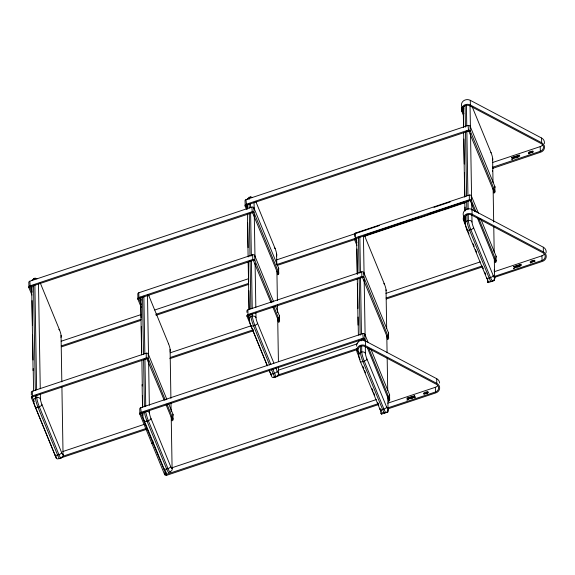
<?xml version="1.0" encoding="UTF-8"?>
<svg xmlns="http://www.w3.org/2000/svg" width="575" height="575" viewBox="0 0 575 575"><rect width="100%" height="100%" fill="white"/><g stroke="black" fill="none" stroke-linecap="round" stroke-linejoin="round"><path stroke-width="0.86" d="M412.958 396.606L406.877 400.15C408.142 397.26 414.589 399.575 414.561 395.715L406.841 398.288L412.958 396.606L413.324 397.505L411.039 398.691M380.851 410.363L380.902 413.181L381.477 414.158L387.852 411.995L388.233 408.768L435.821 392.883A5.872 5.276 -1 0 0 439.638 388.405A5.872 5.276 -1 0 0 436.784 383.396L436.705 378.702L365.434 341.011A5.872 5.276 -1 0 0 359.267 341.133A5.872 5.276 -1 0 0 356.608 346.143M487.442 278.875L487.492 281.685L488.067 282.663L494.442 280.499L494.823 277.272L542.412 261.388A5.872 5.276 -1 0 0 546.228 256.91A5.872 5.276 -1 0 0 543.375 251.9L543.296 247.207L472.025 209.516A5.872 5.276 -1 0 0 465.276 210.026A5.872 5.276 -1 0 0 463.522 215.905L463.601 220.599L467.353 229.727M414.431 396.872L414.798 397.771M492.48 167.311L540.299 151.297A4.801 4.312 -1 0 0 543.425 147.631A4.801 4.312 -1 0 0 541.089 143.534L469.825 105.843A4.801 4.312 -1 0 0 464.305 106.26A4.801 4.312 -1 0 0 462.868 111.068L463.888 113.562M494.22 276.503L542.038 260.489A4.801 4.312 -1 0 0 545.165 256.824A4.801 4.312 -1 0 0 542.829 252.727L471.565 215.036A4.801 4.312 -1 0 0 466.037 215.452A4.801 4.312 -1 0 0 464.607 220.261L465.628 222.755M246.495 209.379L245.166 206.13L245.087 201.444A1.603 1.438 -1 0 1 246.035 199.59L468.107 125.472A1.603 1.438 -1 0 1 470.163 126.32L494.859 186.537L494.938 191.223A1.603 1.438 -1 0 1 493.99 193.071L493.939 191.561L468.762 131.028L246.481 205.182L246.165 205.8L247.502 209.041M31.92 295.047L28.93 287.744L28.851 283.051A1.603 1.438 -1 0 1 29.799 281.204L251.872 207.079A1.603 1.438 -1 0 1 253.927 207.927L278.623 268.144L278.702 272.83A1.603 1.438 -1 0 1 277.754 274.685L277.689 272.385M387.255 336.957L387.284 338.524L387.6 337.906L362.423 277.38L248.342 315.416L248.026 316.034L249.715 320.16M370.954 349.277L389.562 394.644L389.642 399.338A1.603 1.438 -1 0 1 388.693 401.185L388.628 398.885M517.809 155.918L511.728 159.462C512.957 156.594 519.469 158.88 519.412 155.027L511.692 157.607L517.809 155.918L518.176 156.817L515.89 158.003M519.548 265.111L513.468 268.654C514.704 265.779 521.202 268.072 521.144 264.22L513.432 266.8L519.548 265.111L519.915 266.009L517.629 267.195M463.565 115.553L461.869 111.406L461.79 106.713A5.872 5.276 -1 0 1 463.536 100.833A5.872 5.276 -1 0 1 470.285 100.323L541.557 138.014L541.636 142.708A5.872 5.276 -1 0 1 544.489 147.718A5.872 5.276 -1 0 1 540.673 152.195L492.753 168.353L492.509 167.749M492.466 171.429L492.495 170.416M252.526 197.462A2.846 2.559 -1 0 0 250.348 197.39L249.011 197.836A2.846 2.559 -1 0 0 247.415 199.173M31.841 280.557A2.846 2.559 -1 0 1 33.443 279.22L34.78 278.774A2.846 2.559 -1 0 1 36.958 278.846M253.927 207.927L254.006 212.613L278.702 272.83L277.703 273.168L252.526 212.642L30.245 286.788L29.929 287.407L31.927 292.272M492.509 162.524L540.22 146.611A4.801 4.312 -1 0 0 542.376 145.18M533.312 152.059A1.071 0.446 -22.3 0 0 532.443 152.116L531.422 152.375A1.782 0.74 -22.3 0 1 528.964 153.309A1.782 0.74 -22.3 0 1 528.942 152.152A1.782 0.74 -22.3 0 1 531.408 151.441L532.076 151.218A1.071 0.446 -22.3 0 1 533.082 151.354A1.071 0.446 -22.3 0 1 532.091 152.152L532.335 152.756M517.464 156.702L519.778 155.933M141.313 307.567L137.928 299.316L137.849 294.63A1.603 1.438 -1 0 1 138.798 292.776L252.677 254.768A1.603 1.438 -1 0 1 254.732 255.616L273.678 301.81M137.928 299.316A1.603 1.438 -1 0 1 138.877 297.469L252.756 259.462A1.603 1.438 -1 0 1 254.811 260.31L272.061 302.378M354.488 236.476L354.459 234.909A1.603 1.438 -1 0 1 355.408 233.062L469.286 195.054A1.603 1.438 -1 0 1 471.342 195.895L478.443 213.217M276.575 259.9L379.529 225.537M433.981 207.367L450.153 201.969M356.902 245.374L354.538 239.603A1.603 1.438 -1 0 1 355.487 237.748L469.365 199.741A1.603 1.438 -1 0 1 471.421 200.589L476.158 212.139M276.654 264.593L354.085 238.747M365.147 235.06L418.751 217.163M428.957 213.756L463.845 202.112M277.021 265.492L355.3 239.365M364.665 236.239L465.06 202.731M61.187 341.227L141.17 314.532M154.783 309.99L248.378 278.746M61.266 345.92L141.249 319.226M155.71 314.396L248.458 283.439M61.633 346.818L140.767 320.404M156.077 315.294L248.824 284.338M246.955 312.455L246.948 311.679A1.603 1.438 -1 0 1 247.897 309.824L361.768 271.817A1.603 1.438 -1 0 1 363.824 272.665L388.52 332.882L388.599 337.575A1.603 1.438 -1 0 1 387.651 339.423L387.636 338.639M267.325 365.858L247.027 316.365A1.603 1.438 -1 0 1 247.976 314.518L361.848 276.51A1.603 1.438 -1 0 1 363.903 277.358L388.599 337.575M31.373 393.063A1.603 1.438 -1 0 1 32.322 391.216L146.201 353.201A1.603 1.438 -1 0 1 148.257 354.049L166.865 399.417M146.589 429.317L58.204 458.814A1.603 1.438 -1 0 1 56.149 457.973L31.452 397.756A1.603 1.438 -1 0 1 32.401 395.902L146.28 357.894A1.603 1.438 -1 0 1 148.336 358.743L165.248 399.984M170.186 352.806L250.916 325.86M170.265 357.499L253.546 329.698M169.783 358.678L253.065 330.884M385.94 293.372L480.269 261.884M386.019 298.066L482.051 266.009M386.386 298.964L482.418 266.908M494.248 271.716L541.959 255.803A4.801 4.312 -1 0 0 544.115 254.373M533.147 260.633L533.808 260.41A1.071 0.446 -22.3 0 1 534.822 260.54A1.071 0.446 -22.3 0 1 533.83 261.345L533.162 261.567A1.782 0.74 -22.3 0 1 530.703 262.502A1.782 0.74 -22.3 0 1 530.682 261.345A1.782 0.74 -22.3 0 1 533.147 260.633L533.514 261.532L534.182 261.309A1.071 0.446 -22.3 0 1 535.052 261.251M519.203 265.894L521.518 265.118M487.492 281.685L489.332 281.232M378.487 404.592L166.621 475.309A1.603 1.438 -1 0 1 164.565 474.461L139.869 414.244L139.79 409.551A1.603 1.438 -1 0 1 140.738 407.704L362.811 333.579A1.603 1.438 -1 0 1 364.866 334.427L368.252 342.678M165.348 470.796A4.269 0.618 71.5 0 1 163.968 468.675L144.303 420.742A4.269 0.618 71.5 0 1 142.801 415.265A2.846 2.559 -1 0 1 144.49 411.98L145.827 411.535A2.846 2.559 -1 0 1 149.478 413.037A4.269 0.618 71.5 0 0 150.988 418.507L170.646 466.447A4.269 0.618 71.5 0 0 172.09 468.165A2.846 2.559 -1 0 1 170.401 471.45M364.622 341.104L363.838 339.293L363.263 339.171L141.184 413.296L140.868 413.907L166.046 474.44L378.113 403.693M278.429 370.142L357.463 343.757M277.66 375.116L356.687 348.738M269.352 370.81L271.723 376.582A1.603 1.438 -1 0 0 273.779 377.43L357.061 349.636M62.855 451.526L144.44 424.293M62.086 456.5L146.215 428.418M151.85 443.454L152.849 443.117L152.806 440.773M172.126 467.727L376.338 399.567M387.787 403.176L435.368 387.291A4.801 4.312 -1 0 0 437.525 385.868M428.238 392.696A1.071 0.446 -22.3 0 0 427.592 392.804L426.571 393.063A1.782 0.74 -22.3 0 1 424.113 393.99A1.782 0.74 -22.3 0 1 424.091 392.833A1.782 0.74 -22.3 0 1 426.557 392.121L427.225 391.898A1.071 0.446 -22.3 0 1 428.231 392.035A1.071 0.446 -22.3 0 1 427.239 392.84L427.362 393.142M412.613 397.39L414.927 396.613L414.561 395.715M359.037 354.243L358.017 351.756A4.801 4.312 -1 0 1 359.447 346.948A4.801 4.312 -1 0 1 364.974 346.531L436.238 384.222A4.801 4.312 -1 0 1 438.574 388.319A4.801 4.312 -1 0 1 435.448 391.985L387.866 407.869L388.233 408.768M380.93 413.231L383.489 412.476M494.263 269.646L494.378 271.688M461.869 111.406A5.872 5.276 -1 0 1 463.615 105.527A5.872 5.276 -1 0 1 470.364 105.017L541.636 142.708M463.601 220.599A5.872 5.276 -1 0 1 465.355 214.719A5.872 5.276 -1 0 1 472.104 214.209L543.375 251.9M360.079 359.562L357.018 352.087A5.872 5.276 -1 0 1 358.764 346.207A5.872 5.276 -1 0 1 365.513 345.704L436.784 383.396M474.813 211.643L470.415 200.919L469.732 200.639L355.853 238.647L355.537 239.265L356.895 242.564M271.062 302.709L253.331 260.331L139.251 298.368L138.934 298.986L141.299 304.757M164.249 400.322L146.855 358.764L32.775 396.8L32.452 397.418L34.148 401.544M532.076 151.218L532.443 152.116M531.408 151.441L531.774 152.339A1.782 0.74 -22.3 0 0 529.805 152.742A1.782 0.74 -22.3 0 0 528.792 153.906M511.692 157.607L512.066 158.506M472.104 106.533L491.107 152.871A4.269 0.618 71.5 0 1 492.617 158.341L493.019 182.447M533.808 260.41L534.182 261.309M492.717 167.181L493.084 168.08M463.127 107.209L463.809 108.869M468.56 131.057L468.107 125.472M480.815 218.996L496.038 256.112L496.117 260.806A1.603 1.438 -1 0 1 495.168 262.653M478.86 218.737L496.117 260.806M477.185 217.422L495.111 261.136L494.795 261.754L494.773 260.195M494.457 276.374L494.823 277.272M494.184 276.791L494.493 277.538M471.895 215.158L472.01 222.051A4.269 0.618 71.5 0 0 473.52 227.52L493.177 275.454A4.269 0.618 71.5 0 0 494.615 277.172A2.846 2.559 -1 0 1 494.529 279.127M494.234 279.608L494.536 280.356M493.839 279.723L494.205 280.622M464.866 216.401L465.549 218.062M468.028 231.387L469.049 233.881M473.139 243.843L474.159 246.337M475.525 249.658L476.546 252.145M482.332 266.261L483.352 268.755M484.718 272.076L485.738 274.562M465.204 216.531L465.333 224.279A4.269 0.618 71.5 0 0 466.835 229.748L486.493 277.682A4.269 0.618 71.5 0 0 487.88 279.809L487.859 282.584M487.83 281.728L488.197 282.627M364.406 235.412A4.269 0.618 71.5 0 1 364.859 236.426L384.517 284.359A4.269 0.618 71.5 0 1 386.026 289.836A2.846 2.559 -1 0 1 386.199 290.821M427.225 391.898L427.592 392.804M426.557 392.121L426.923 393.027A1.782 0.74 -22.3 0 0 425.371 393.235A1.782 0.74 -22.3 0 0 424.048 394.155M426.571 393.063L426.815 393.659M414.561 396.132L414.942 397.232M414.568 396.405L414.913 397.505M414.518 396.7L414.863 397.656M414.395 396.923L414.762 397.821M365.959 341.593L364.945 339.121L364.866 334.427M368.668 348.191L389.642 399.338L388.643 399.668L367.332 347.702M363.263 339.171L362.811 333.579M365.305 346.653L365.42 353.546A4.269 0.618 71.5 0 0 366.929 359.016L386.587 406.949A4.269 0.618 71.5 0 0 388.024 408.667A2.846 2.559 -1 0 1 387.938 410.622M387.945 411.851L387.579 410.952L387.615 412.117M362.803 366.203L363.824 368.697M364.507 370.357L365.527 372.844M371.996 388.621L373.017 391.115M373.7 392.775L374.72 395.262M377.789 402.737L378.81 405.231M380.168 408.552L380.851 410.212M358.671 351.469L358.743 355.774A4.269 0.618 71.5 0 0 360.245 361.244L379.91 409.177A4.269 0.618 71.5 0 0 381.347 410.895M381.239 413.224L381.606 414.122M255.774 201.415L275.109 248.551A4.269 0.618 71.5 0 1 276.611 254.021L276.783 264.356M252.317 212.671L251.872 207.079M246.481 205.182L246.035 199.59M275.368 305.936L279.428 315.833L279.507 320.527A1.603 1.438 -1 0 1 278.559 322.374M273.757 306.497L279.507 320.527M272.751 306.834L278.508 320.857L278.192 321.475L278.149 319.132M255.918 312.563L256.012 317.731A4.269 0.618 71.5 0 0 257.514 323.2L273.894 363.148M275.863 367.942L277.172 371.134A4.269 0.618 71.5 0 0 278.616 372.852A2.846 2.559 -1 0 1 277.876 375.619M270.918 364.493L254.862 325.342A7.116 1.035 71.5 0 1 252.353 316.228L252.31 313.641M272.557 368.489L274.527 373.276A7.116 1.035 71.5 0 0 276.927 376.143M269.582 364.938L253.525 325.788A7.116 1.035 71.5 0 1 251.016 316.674L250.973 314.087M271.551 369.732L273.19 373.721A7.116 1.035 71.5 0 0 275.562 377.042M256.012 317.731A2.846 2.559 -1 0 0 252.353 316.228L251.016 316.674A2.846 2.559 -1 0 0 249.327 319.959A4.269 0.618 71.5 0 0 250.837 325.428L267.217 365.377M269.186 370.171L270.494 373.362A4.269 0.618 71.5 0 0 271.673 375.504M148.465 294.903A4.269 0.618 71.5 0 1 148.918 295.924L168.576 343.857A4.269 0.618 71.5 0 1 170.085 349.327L170.912 398.41M140.207 297.591L141.22 300.064M168.554 403.542L172.953 414.266L173.032 418.959A1.603 1.438 -1 0 1 172.083 420.807M166.944 404.11L173.032 418.959M165.938 404.448L172.033 419.29L171.709 419.908L171.688 418.348M142.118 412.462L142.787 414.086M40.207 282.799L59.534 329.935A4.269 0.618 71.5 0 1 61.043 335.405L61.827 381.908M31.179 285.962L31.848 287.586M40.351 393.947L40.437 399.115A4.269 0.618 71.5 0 0 41.946 404.592L61.604 452.525A4.269 0.618 71.5 0 0 63.042 454.243A2.846 2.559 -1 0 1 62.301 457.003M35.406 395.471L35.449 398.058A2.846 2.559 -1 0 0 33.76 401.343A4.269 0.618 71.5 0 0 35.262 406.82L54.927 454.753A4.269 0.618 71.5 0 0 56.307 456.873M540.22 146.611L540.299 151.297M541.959 255.803L542.038 260.489M493.925 190.778L493.939 191.561L494.938 191.223L470.242 131.007L470.163 126.32M495.104 260.36L495.111 261.136M493.594 190.612L493.623 192.172M493.12 188.478L493.688 222.065M493.76 226.37L494.198 252.202M494.299 258.232L494.615 277.172M470.285 100.323L470.364 105.017M472.025 209.516L472.104 214.209M470.048 105.8L470.429 128.189M470.515 133.357L471.601 197.937M471.694 203.104L471.809 209.997M471.342 195.895L471.421 200.589M469.229 130.561L469.243 131.344L470.242 131.007A1.603 1.438 -1 0 0 468.187 130.158L246.114 204.283A1.603 1.438 -1 0 0 245.166 206.13L246.165 205.8L246.158 205.016M470.4 200.143L470.415 200.919M469.286 195.054L469.365 199.741M466.411 105.153L466.756 125.824M466.842 130.992L467.935 195.572M468.021 200.74L468.165 209.35M468.251 214.518L468.359 220.548A7.116 1.035 71.5 0 0 470.868 229.662L490.525 277.596A7.116 1.035 71.5 0 0 492.904 280.916M465.074 105.599L465.434 127.125M465.513 131.438L466.598 196.018M466.684 201.185L466.828 209.796M466.922 214.964L467.022 220.994A7.116 1.035 71.5 0 0 469.531 230.108L489.188 278.041A7.116 1.035 71.5 0 0 491.567 281.362M463.357 107.166L463.687 126.974M463.896 139.028L464.312 164.004M464.463 172.615L464.866 196.722M465.038 207.057L465.096 210.5M463.198 107.079L463.536 127.176M463.622 132.423L464.715 197.081M464.801 202.321L464.952 211.061M465.038 216.301L465.161 223.294M462.817 107.942L462.868 111.068M464.55 217.134L464.607 220.261M435.368 387.291L435.448 391.985M387.572 336.346L387.6 337.906M388.678 400.401L388.693 401.185M388.298 398.719L388.326 400.286M386.026 289.836L386.68 328.584M386.795 335.469L387.083 352.698M387.169 357.858L387.723 390.583M387.809 395.751L388.024 408.667M365.434 341.011L365.513 345.704M363.429 235.57L364.083 274.318M364.169 279.486L365.132 336.325M363.824 272.665L363.903 277.358M362.89 276.906L362.904 277.689M363.932 338.668L363.946 339.451L364.945 339.121A1.603 1.438 -1 0 0 362.89 338.272L140.817 412.39A1.603 1.438 -1 0 0 139.869 414.244L140.868 413.907L140.853 413.13M362.207 276.625L362.221 277.409M361.768 271.817L361.848 276.51M359.821 236.648L360.432 272.816M360.503 277.121L361.459 333.953M361.546 339.121L361.574 340.846M361.661 346.013L361.768 352.037A7.116 1.035 71.5 0 0 364.277 361.158L383.935 409.091A7.116 1.035 71.5 0 0 386.342 411.959M358.484 237.094L359.095 273.262M359.181 278.429L360.137 335.261M360.317 345.597L360.432 352.482A7.116 1.035 71.5 0 0 362.94 361.603L382.598 409.537A7.116 1.035 71.5 0 0 385.006 412.404M356.938 248.997L357.363 273.966M357.521 283.439L357.945 308.408M358.088 317.019L358.39 335.103M358.477 340.271L358.505 341.996M356.608 238.575L357.212 274.397M357.283 278.767L358.067 325.076M357.966 348.63L358.017 351.756M355.522 238.481L355.537 239.265M355.408 233.062L355.487 237.748M354.523 238.819L354.538 239.603M277.739 273.901L277.754 274.685M278.48 319.298L278.508 320.857M277.358 272.219L277.387 273.786M276.906 271.242L277.394 300.524M277.466 304.829L277.603 312.577M277.689 317.745L278.429 361.661M278.516 366.828L278.616 372.852M273.765 376.647L273.779 377.43M254.064 202.342L254.179 209.228M254.265 214.396L254.977 256.594M255.092 263.479L255.832 307.395M254.732 255.616L254.811 260.31M252.993 212.168L253.007 212.951L254.006 212.613A1.603 1.438 -1 0 0 251.951 211.772L29.878 285.89A1.603 1.438 -1 0 0 28.93 287.744L29.929 287.407L29.914 286.623M253.798 259.857L253.805 260.64M252.677 254.768L252.756 259.462M250.448 203.421L250.528 207.726M250.614 212.894L251.34 255.947M251.426 261.115L252.224 308.473M249.04 199.561L249.011 197.836A7.116 1.035 71.5 0 1 249.852 197.584M249.119 203.866L249.191 208.172M249.277 213.339L250.003 256.393M250.075 260.698L250.887 308.919M247.387 204.571L247.444 208.013M247.688 222.654L248.112 247.624M248.357 262.265L248.688 282.073M248.838 290.684L249.155 309.63M247.243 205.383L247.3 208.876M247.387 214.123L248.112 256.939M248.199 262.178L248.997 309.364M249.083 314.604L249.155 318.974M248.328 314.633L248.342 315.416M247.897 309.824L247.976 314.518M248.012 315.251L248.026 316.034M247.013 315.589L247.027 316.365M172.018 418.514L172.033 419.29M170.983 402.716L171.127 411.326M171.213 416.494L172.09 468.165M166.606 474.526L166.621 475.309L166.211 472.061M165.514 470.997L165.564 474.123L164.565 474.461L164.536 472.894M147.487 295.068L148.508 355.343M148.594 360.511L149.349 405.289M149.435 410.457L149.478 413.037M148.257 354.049L148.336 358.743M147.322 358.297L147.329 359.073M146.201 353.201L146.28 357.894M143.879 296.147L144.85 353.841M144.936 359.008L145.741 406.367M142.542 296.592L143.513 354.286M143.606 359.454L144.404 406.812M140.81 297.297L141.162 317.961M141.306 326.571L141.737 352.403M141.888 361.021L142.305 385.99M142.463 395.463L142.672 407.517M142.758 412.685L142.801 415.265M140.652 297.196L141.623 354.868M142.126 384.574L142.507 407.294M142.6 412.534L142.629 414.28M141.17 412.512L141.184 413.296L140.738 407.704M138.798 292.776L138.877 297.469M138.92 298.202L138.934 298.986M61.913 387.076L63.042 454.243M56.134 457.19L56.149 457.973M38.489 283.727L40.264 388.786M34.881 284.805L36.649 389.864M36.742 395.025L36.786 397.613A7.116 1.035 71.5 0 0 39.294 406.733L58.952 454.667A7.116 1.035 71.5 0 0 61.36 457.527M33.544 285.25L35.319 390.31M31.812 285.955L31.912 291.985M32.056 300.596L32.48 325.565M32.638 335.038L33.062 360.015M33.206 368.625L33.587 391.014M31.654 285.897L33.084 370.652M32.444 396.635L32.452 397.418M32.322 391.216L32.401 395.902M30.231 286.005L30.245 286.788L29.799 281.204M31.424 396.189L31.452 397.756M31.294 393.681L31.316 394.853M172.953 414.266A1.603 1.438 -1 0 1 172.903 415.366M61.043 335.405A2.846 2.559 -1 0 1 60.957 337.36M59.893 458.685A7.116 1.035 71.5 0 1 57.615 455.113L37.957 407.179A7.116 1.035 71.5 0 1 35.449 398.058L36.786 397.613A2.846 2.559 -1 0 1 40.437 399.115M61.604 452.525A2.846 1.179 -22.3 0 1 58.952 454.667L57.615 455.113A2.846 1.179 -22.3 0 1 54.927 454.753M58.736 329.31A2.846 1.179 -22.3 0 1 59.534 329.935M41.946 404.592A2.846 1.179 -22.3 0 1 39.294 406.733L37.957 407.179A2.846 1.179 -22.3 0 1 35.262 406.82M34.78 278.774A7.116 1.035 71.5 0 1 35.319 278.171M33.443 279.22A7.116 1.035 71.5 0 1 33.983 278.616M278.623 268.144A1.603 1.438 -1 0 1 278.573 269.244M279.428 315.833A1.603 1.438 -1 0 1 279.012 317.386M170.085 349.327A2.846 2.559 -1 0 1 169.999 351.282M170.373 471.902A7.116 1.035 71.5 0 1 167.993 468.589L148.336 420.656A7.116 1.035 71.5 0 1 145.827 411.535M169.036 472.348A7.116 1.035 71.5 0 1 166.657 469.035L146.999 421.101A7.116 1.035 71.5 0 1 144.49 411.98M170.646 466.447A2.846 1.179 -22.3 0 1 167.993 468.589L166.657 469.035A2.846 1.179 -22.3 0 1 163.968 468.675M168.367 343.447A2.846 1.179 -22.3 0 1 168.576 343.857M148.12 295.298A2.846 1.179 -22.3 0 1 148.918 295.924M150.988 418.507A2.846 1.179 -22.3 0 1 148.336 420.656L146.999 421.101A2.846 1.179 -22.3 0 1 144.303 420.742M389.562 394.644A1.603 1.438 -1 0 1 389.512 395.744M494.859 186.537A1.603 1.438 -1 0 1 494.816 187.637M276.611 254.021A2.846 2.559 -1 0 1 276.525 255.976M277.172 371.134A2.846 1.179 -22.3 0 1 274.527 373.276L273.19 373.721A2.846 1.179 -22.3 0 1 270.494 373.362M274.311 247.926A2.846 1.179 -22.3 0 1 275.109 248.551M257.514 323.2A2.846 1.179 -22.3 0 1 254.862 325.342L253.525 325.788A2.846 1.179 -22.3 0 1 250.837 325.428M250.348 197.39A7.116 1.035 71.5 0 1 250.894 196.787M388.52 332.882A1.603 1.438 -1 0 1 388.477 333.982M436.705 378.702A5.872 5.276 -1 0 1 439.58 383.051M386.587 406.949A2.846 1.179 -22.3 0 1 383.935 409.091L382.598 409.537A2.846 1.179 -22.3 0 1 379.91 409.177M383.719 283.741A2.846 1.179 -22.3 0 1 384.517 284.359M364.061 235.807A2.846 1.179 -22.3 0 1 364.859 236.426M365.42 353.546A2.846 2.559 -1 0 0 361.768 352.037L360.432 352.482A2.846 2.559 -1 0 0 358.743 355.774M366.929 359.016A2.846 1.179 -22.3 0 1 364.277 361.158L362.94 361.603A2.846 1.179 -22.3 0 1 360.245 361.244M496.038 256.112A1.603 1.438 -1 0 1 495.988 257.212M492.617 158.341A2.846 2.559 -1 0 1 492.523 160.296M493.177 275.454A2.846 1.179 -22.3 0 1 490.525 277.596L489.188 278.041A2.846 1.179 -22.3 0 1 486.493 277.682M490.899 152.454A2.846 1.179 -22.3 0 1 491.107 152.871M472.01 222.051A2.846 2.559 -1 0 0 468.359 220.548L467.022 220.994A2.846 2.559 -1 0 0 465.333 224.279M473.52 227.52A2.846 1.179 -22.3 0 1 470.868 229.662L469.531 230.108A2.846 1.179 -22.3 0 1 466.835 229.748M530.531 263.098A1.782 0.74 -22.3 0 1 531.544 261.934A1.782 0.74 -22.3 0 1 533.514 261.532M543.296 247.207A5.872 5.276 -1 0 1 546.034 252.871M541.557 138.014A5.872 5.276 -1 0 1 544.302 143.678"/></g></svg>
